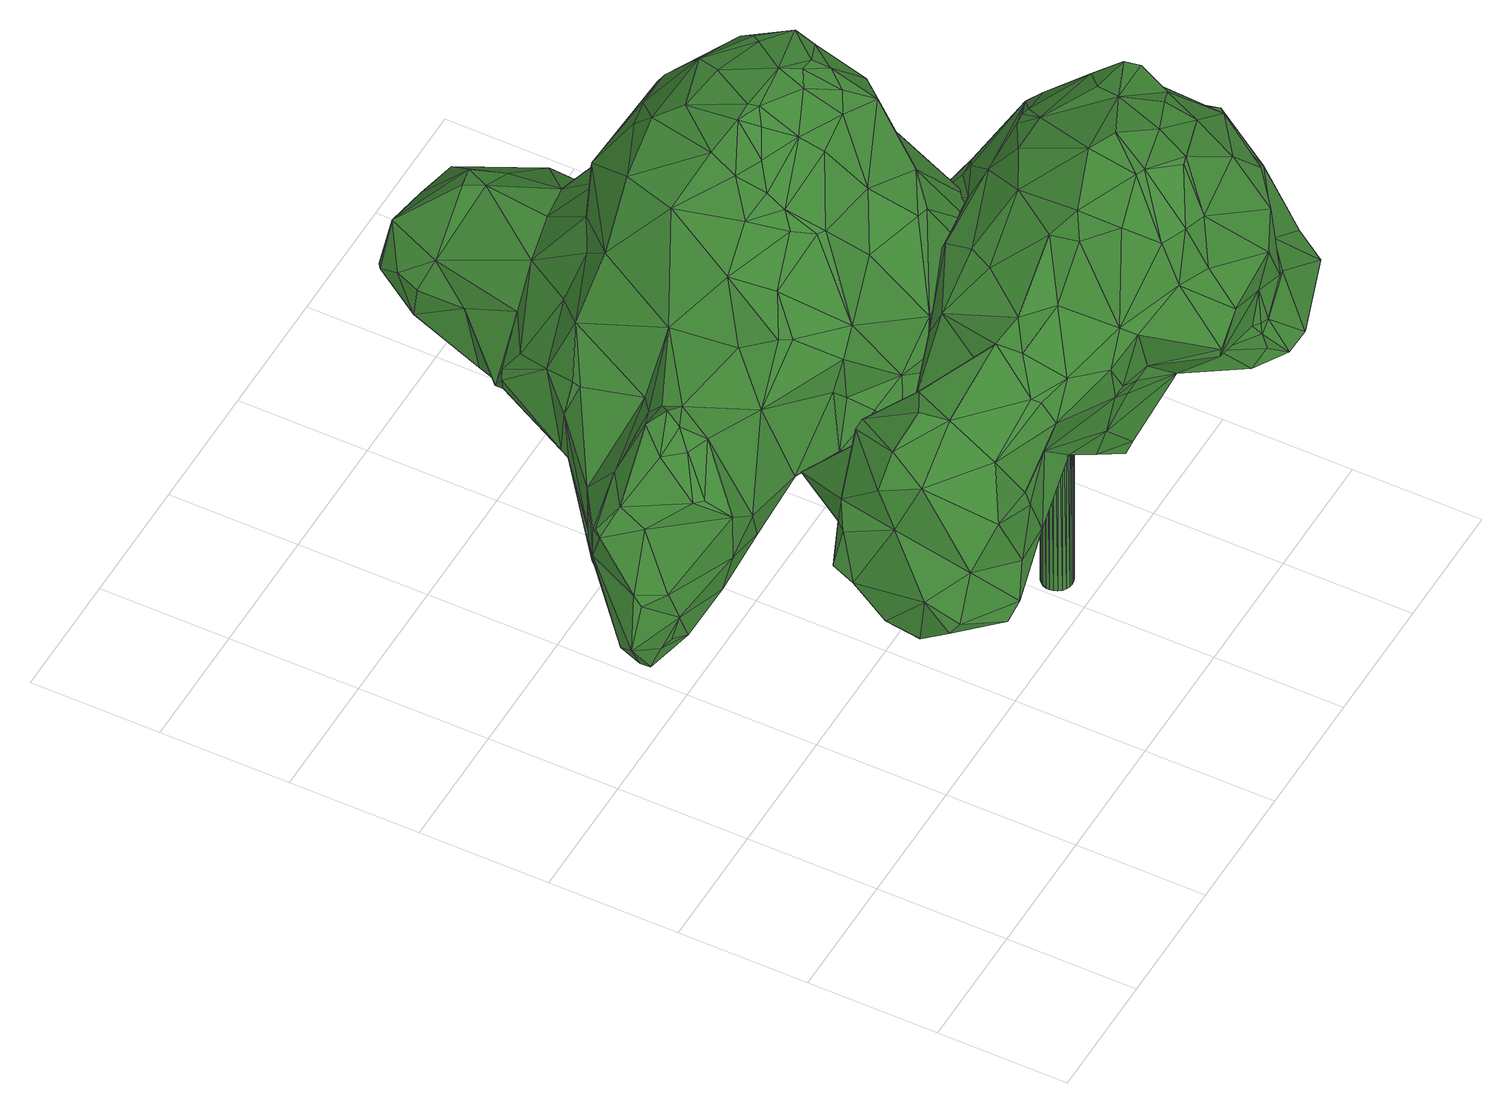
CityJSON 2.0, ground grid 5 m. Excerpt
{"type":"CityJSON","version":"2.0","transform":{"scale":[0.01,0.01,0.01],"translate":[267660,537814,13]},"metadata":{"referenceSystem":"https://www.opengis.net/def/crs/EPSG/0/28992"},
"CityObjects":{
"tree1":{"type":"SolitaryVegetationObject","attributes":{"gtid":60,"crown_width_m":18.56,"crown_median_z":24.13,"crown_r50_m":0.456,"crown_porosity":0.88,"trunk_H_m":10.9,"trunk_DBH_m":1.32,"trunk_radius_m":0.662,"trunk_base_height_m":13.23,"original_gtid":"60"},"geometry":[{"type":"Solid","lod":"3","boundaries":[[[[0,1,2]],[[0,2,3]],[[4,5,6]],[[7,8,9]],[[10,11,12]],[[13,14,15]],[[16,17,18]],[[19,20,21]],[[22,23,24]],[[25,26,27]],[[28,29,30]],[[31,32,33]],[[34,35,36]],[[37,38,39]],[[40,39,38]],[[41,42,43]],[[35,44,36]],[[45,46,47]],[[48,49,50]],[[51,52,53]],[[54,53,52]],[[7,55,25]],[[56,57,58]],[[25,59,7]],[[25,60,59]],[[61,62,63]],[[64,62,61]],[[65,66,67]],[[68,69,70]],[[71,18,17]],[[72,73,30]],[[74,19,75]],[[59,8,7]],[[76,77,78]],[[79,6,80]],[[59,60,81]],[[28,82,29]],[[83,84,85]],[[86,83,87]],[[84,88,89]],[[90,91,92]],[[93,90,92]],[[83,85,87]],[[94,95,96]],[[97,98,99]],[[100,101,102]],[[103,104,105]],[[106,2,107]],[[3,2,106]],[[95,91,108]],[[95,92,91]],[[6,109,80]],[[22,110,111]],[[56,67,66]],[[112,113,114]],[[25,115,60]],[[116,117,115]],[[118,32,119]],[[86,120,121]],[[86,121,83]],[[9,55,7]],[[122,123,33]],[[90,108,91]],[[79,67,124]],[[125,126,127]],[[125,127,61]],[[15,55,9]],[[120,128,121]],[[40,129,130]],[[90,131,132]],[[133,132,131]],[[95,108,42]],[[40,130,134]],[[48,135,136]],[[125,111,126]],[[100,99,137]],[[138,139,113]],[[140,113,139]],[[94,96,141]],[[142,143,144]],[[93,141,58]],[[94,141,93]],[[115,145,116]],[[102,45,100]],[[102,146,45]],[[147,148,149]],[[38,37,47]],[[48,136,49]],[[56,66,57]],[[65,57,66]],[[67,80,65]],[[34,54,52]],[[74,75,150]],[[151,44,35]],[[151,35,51]],[[44,21,20]],[[152,19,74]],[[152,80,109]],[[153,149,151]],[[154,56,58]],[[19,21,148]],[[155,156,157]],[[150,140,158]],[[30,29,72]],[[159,160,126]],[[161,18,76]],[[152,74,65]],[[152,65,80]],[[162,31,163]],[[28,132,133]],[[121,88,83]],[[83,88,84]],[[3,106,26]],[[27,26,106]],[[40,164,39]],[[165,39,164]],[[21,151,149]],[[44,151,21]],[[62,166,122]],[[122,166,123]],[[123,166,167]],[[120,168,169]],[[20,19,109]],[[152,109,19]],[[170,171,172]],[[140,114,113]],[[94,92,95]],[[173,53,153]],[[111,159,126]],[[108,90,132]],[[174,175,176]],[[42,108,43]],[[177,89,169]],[[93,92,94]],[[12,23,10]],[[78,77,110]],[[178,72,179]],[[180,159,77]],[[110,77,159]],[[181,64,182]],[[42,183,184]],[[185,10,23]],[[186,175,174]],[[111,110,159]],[[117,60,115]],[[33,123,167]],[[118,119,185]],[[159,180,160]],[[102,71,146]],[[187,188,106]],[[21,149,148]],[[75,19,189]],[[114,140,150]],[[149,153,147]],[[51,35,52]],[[87,190,191]],[[171,166,64]],[[34,52,35]],[[187,191,188]],[[119,10,185]],[[112,192,113]],[[193,194,77]],[[77,194,180]],[[77,76,193]],[[62,64,166]],[[139,68,70]],[[139,70,195]],[[196,197,125]],[[53,198,199]],[[183,200,184]],[[188,191,190]],[[201,193,50]],[[202,203,204]],[[205,206,207]],[[50,193,208]],[[208,135,48]],[[44,20,5]],[[186,209,175]],[[180,194,201]],[[85,60,117]],[[115,25,145]],[[22,111,23]],[[118,185,197]],[[125,61,63]],[[168,13,169]],[[11,210,24]],[[209,101,175]],[[132,28,211]],[[132,211,37]],[[136,212,160]],[[213,160,212]],[[214,172,171]],[[199,198,192]],[[99,54,137]],[[106,188,27]],[[129,18,215]],[[60,85,84]],[[37,216,47]],[[120,169,128]],[[93,217,144]],[[218,4,219]],[[22,24,110]],[[215,18,161]],[[162,210,11]],[[40,38,129]],[[106,220,187]],[[107,220,106]],[[50,208,48]],[[43,165,221]],[[164,221,165]],[[146,71,17]],[[146,17,46]],[[10,119,11]],[[222,12,11]],[[197,196,118]],[[33,118,196]],[[63,196,125]],[[181,171,64]],[[181,214,171]],[[46,45,146]],[[127,126,213]],[[160,213,126]],[[223,224,167]],[[96,225,141]],[[85,190,87]],[[34,226,54]],[[177,84,89]],[[88,121,128]],[[144,217,142]],[[139,195,158]],[[139,158,140]],[[204,14,13]],[[204,13,156]],[[8,13,9]],[[15,9,13]],[[134,164,40]],[[72,178,73]],[[27,145,25]],[[116,188,117]],[[190,117,188]],[[190,85,117]],[[225,96,227]],[[116,145,188]],[[27,188,145]],[[228,229,133]],[[230,231,205]],[[230,205,207]],[[114,147,112]],[[114,150,147]],[[232,73,45]],[[36,233,174]],[[36,4,233]],[[226,137,54]],[[53,173,51]],[[151,51,173]],[[151,173,153]],[[103,234,104]],[[127,212,61]],[[6,219,4]],[[235,236,0]],[[206,236,235]],[[37,39,165]],[[237,238,195]],[[153,199,147]],[[141,239,58]],[[11,119,32]],[[11,32,162]],[[148,189,19]],[[53,199,153]],[[11,24,222]],[[147,199,112]],[[193,201,194]],[[240,241,155]],[[225,239,141]],[[93,58,217]],[[25,55,3]],[[33,32,118]],[[50,49,201]],[[176,137,226]],[[100,137,176]],[[157,13,168]],[[199,192,112]],[[201,49,180]],[[138,192,198]],[[113,192,138]],[[160,49,136]],[[160,180,49]],[[5,36,44]],[[195,238,158]],[[200,155,241]],[[5,4,36]],[[162,161,210]],[[154,242,124]],[[243,244,242]],[[86,244,243]],[[239,241,154]],[[157,156,13]],[[185,23,197]],[[125,23,111]],[[125,197,23]],[[187,220,191]],[[57,237,142]],[[163,105,130]],[[110,24,78]],[[210,78,24]],[[147,150,189]],[[12,24,23]],[[222,24,12]],[[164,134,221]],[[209,18,71]],[[209,76,18]],[[31,167,224]],[[203,202,234]],[[203,234,103]],[[108,132,43]],[[242,245,79]],[[150,158,74]],[[208,233,135]],[[246,135,233]],[[214,181,1]],[[247,1,181]],[[129,215,130]],[[226,34,174]],[[226,174,176]],[[3,235,0]],[[67,79,80]],[[104,134,105]],[[163,130,215]],[[163,215,162]],[[206,235,207]],[[75,189,150]],[[41,43,221]],[[170,172,206]],[[109,6,248]],[[120,157,168]],[[86,240,157]],[[86,157,120]],[[81,84,177]],[[138,68,139]],[[240,155,157]],[[4,249,233]],[[223,166,231]],[[130,105,134]],[[232,45,216]],[[47,216,45]],[[14,203,207]],[[14,204,203]],[[68,179,82]],[[82,179,29]],[[29,179,72]],[[250,251,70]],[[36,174,34]],[[76,209,193]],[[246,136,135]],[[162,215,161]],[[104,221,134]],[[68,138,179]],[[56,124,67]],[[154,124,56]],[[31,224,163]],[[252,99,100]],[[74,253,65]],[[158,253,74]],[[170,166,171]],[[231,166,170]],[[65,253,57]],[[206,172,236]],[[250,229,143]],[[78,161,76]],[[254,255,61]],[[254,61,212]],[[213,212,127]],[[256,229,69]],[[102,209,71]],[[143,257,144]],[[38,47,16]],[[95,42,227]],[[96,95,227]],[[1,0,214]],[[69,82,256]],[[82,69,68]],[[104,41,221]],[[128,169,89]],[[174,233,186]],[[223,258,163]],[[81,177,169]],[[15,14,55]],[[235,55,14]],[[235,14,207]],[[128,89,88]],[[59,13,8]],[[191,259,87]],[[87,259,86]],[[220,259,191]],[[73,100,45]],[[122,33,62]],[[143,251,250]],[[259,244,86]],[[181,182,249]],[[245,260,79]],[[244,260,245]],[[58,239,154]],[[79,260,6]],[[25,3,26]],[[55,235,3]],[[5,248,6]],[[61,255,64]],[[230,261,231]],[[37,262,132]],[[37,165,262]],[[247,263,107]],[[133,256,28]],[[155,202,156]],[[200,241,239]],[[176,175,101]],[[264,107,219]],[[264,220,107]],[[256,82,28]],[[265,93,257]],[[210,161,78]],[[252,100,73]],[[243,241,240]],[[243,240,86]],[[58,57,217]],[[124,242,79]],[[184,225,227]],[[227,42,184]],[[252,97,99]],[[178,97,252]],[[218,249,4]],[[214,0,172]],[[97,198,98]],[[13,81,169]],[[13,59,81]],[[81,60,84]],[[231,258,223]],[[202,183,234]],[[163,224,223]],[[162,32,31]],[[31,33,167]],[[100,176,101]],[[46,17,47]],[[16,47,17]],[[242,154,241]],[[255,249,182]],[[102,101,209]],[[223,167,166]],[[42,41,234]],[[252,73,178]],[[230,207,203]],[[220,244,259]],[[244,264,260]],[[244,220,264]],[[30,211,28]],[[266,73,267]],[[196,62,33]],[[63,62,196]],[[43,262,165]],[[205,170,206]],[[231,170,205]],[[232,267,73]],[[216,267,232]],[[242,244,245]],[[255,182,64]],[[0,236,172]],[[231,261,105]],[[103,105,261]],[[263,249,218]],[[43,132,262]],[[212,136,246]],[[212,246,254]],[[216,37,211]],[[129,16,18]],[[38,16,129]],[[143,229,257]],[[234,41,104]],[[234,183,42]],[[144,257,93]],[[142,251,143]],[[70,69,250]],[[179,138,97]],[[138,198,97]],[[178,179,97]],[[186,208,209]],[[193,209,208]],[[233,208,186]],[[142,217,57]],[[211,30,266]],[[266,30,73]],[[216,211,267]],[[211,266,267]],[[253,268,57]],[[228,257,229]],[[70,237,195]],[[251,237,70]],[[251,142,237]],[[147,189,148]],[[237,268,238]],[[237,57,268]],[[203,103,261]],[[203,261,230]],[[263,218,107]],[[254,249,255]],[[233,249,254]],[[163,258,105]],[[105,258,231]],[[20,248,5]],[[133,229,256]],[[250,69,229]],[[247,2,1]],[[107,2,247]],[[265,90,93]],[[233,254,246]],[[228,265,257]],[[228,90,265]],[[181,249,263]],[[181,263,247]],[[228,131,90]],[[133,131,228]],[[184,200,225]],[[225,200,239]],[[183,202,200]],[[155,200,202]],[[260,264,219]],[[260,219,6]],[[242,241,243]],[[218,219,107]],[[156,269,204]],[[202,269,156]],[[202,204,269]],[[53,98,198]],[[109,248,20]],[[54,98,53]],[[238,253,158]],[[238,268,253]],[[54,99,98]],[[270,271,272]],[[270,272,273]],[[273,272,274]],[[273,274,275]],[[272,271,276]],[[272,276,274]],[[274,276,277]],[[274,277,275]],[[276,271,278]],[[276,278,277]],[[277,278,279]],[[277,279,275]],[[278,271,280]],[[278,280,279]],[[279,280,281]],[[279,281,275]],[[280,271,282]],[[280,282,281]],[[281,282,283]],[[281,283,275]],[[282,271,284]],[[282,284,283]],[[283,284,285]],[[283,285,275]],[[284,271,286]],[[284,286,285]],[[285,286,287]],[[285,287,275]],[[286,271,288]],[[286,288,287]],[[287,288,289]],[[287,289,275]],[[288,271,290]],[[288,290,289]],[[289,290,291]],[[289,291,275]],[[290,271,292]],[[290,292,291]],[[291,292,293]],[[291,293,275]],[[292,271,294]],[[292,294,293]],[[293,294,295]],[[293,295,275]],[[294,271,296]],[[294,296,295]],[[295,296,297]],[[295,297,275]],[[296,271,298]],[[296,298,297]],[[297,298,299]],[[297,299,275]],[[298,271,300]],[[298,300,299]],[[299,300,301]],[[299,301,275]],[[300,271,302]],[[300,302,301]],[[301,302,303]],[[301,303,275]],[[302,271,304]],[[302,304,303]],[[303,304,305]],[[303,305,275]],[[304,271,306]],[[304,306,305]],[[305,306,307]],[[305,307,275]],[[306,271,308]],[[306,308,307]],[[307,308,309]],[[307,309,275]],[[308,271,310]],[[308,310,309]],[[309,310,311]],[[309,311,275]],[[310,271,312]],[[310,312,311]],[[311,312,313]],[[311,313,275]],[[312,271,314]],[[312,314,313]],[[313,314,315]],[[313,315,275]],[[314,271,316]],[[314,316,315]],[[315,316,317]],[[315,317,275]],[[316,271,318]],[[316,318,317]],[[317,318,319]],[[317,319,275]],[[318,271,270]],[[318,270,319]],[[319,270,273]],[[319,273,275]]]]}]},
"tree2":{"type":"SolitaryVegetationObject","attributes":{"gtid":81,"crown_width_m":16.01,"crown_median_z":24.46,"crown_r50_m":0.444,"crown_porosity":0.88,"trunk_H_m":11.29,"trunk_DBH_m":1.15,"trunk_radius_m":0.577,"trunk_base_height_m":13.17,"original_gtid":"81"},"geometry":[{"type":"Solid","lod":"3","boundaries":[[[[320,321,322]],[[320,323,321]],[[324,323,325]],[[326,327,328]],[[329,330,331]],[[332,333,334]],[[335,336,337]],[[338,339,323]],[[338,323,320]],[[340,341,342]],[[343,344,345]],[[346,347,348]],[[349,350,351]],[[352,353,354]],[[355,356,326]],[[336,326,356]],[[357,358,359]],[[360,361,362]],[[360,344,361]],[[363,364,365]],[[366,367,368]],[[344,369,361]],[[370,371,372]],[[373,374,344]],[[375,376,377]],[[378,379,336]],[[380,376,375]],[[381,382,324]],[[383,384,385]],[[386,387,388]],[[389,390,391]],[[389,391,392]],[[393,394,395]],[[396,358,397]],[[322,321,332]],[[378,336,335]],[[398,399,342]],[[400,401,402]],[[335,350,378]],[[403,347,346]],[[373,404,405]],[[373,405,406]],[[407,408,409]],[[410,369,411]],[[379,412,413]],[[342,414,340]],[[326,328,355]],[[415,416,417]],[[418,419,420]],[[327,421,422]],[[423,424,425]],[[327,426,421]],[[427,428,429]],[[339,430,381]],[[431,381,430]],[[432,369,410]],[[433,410,434]],[[417,416,435]],[[383,436,384]],[[437,438,403]],[[439,349,351]],[[440,441,442]],[[443,444,445]],[[446,447,448]],[[449,447,446]],[[450,451,441]],[[452,451,450]],[[398,453,399]],[[454,361,369]],[[455,456,457]],[[455,457,458]],[[346,386,459]],[[460,461,345]],[[329,462,463]],[[322,464,465]],[[322,332,464]],[[459,465,466]],[[334,464,332]],[[457,387,436]],[[467,399,468]],[[376,380,469]],[[435,416,400]],[[362,361,454]],[[470,411,460]],[[431,471,472]],[[473,474,475]],[[383,409,436]],[[447,355,328]],[[424,476,398]],[[463,457,456]],[[454,477,362]],[[322,465,338]],[[322,338,320]],[[478,430,440]],[[348,479,386]],[[369,461,460]],[[343,461,369]],[[345,461,343]],[[396,480,481]],[[438,482,483]],[[373,484,453]],[[373,453,374]],[[412,485,413]],[[445,486,392]],[[326,413,327]],[[379,413,326]],[[487,488,412]],[[489,490,491]],[[416,415,492]],[[493,450,465]],[[493,465,459]],[[388,459,386]],[[385,438,383]],[[454,369,432]],[[346,459,403]],[[494,377,443]],[[388,493,459]],[[495,395,394]],[[408,436,409]],[[496,497,407]],[[383,438,498]],[[499,500,437]],[[492,501,502]],[[503,396,486]],[[396,397,486]],[[376,443,377]],[[433,432,410]],[[445,494,443]],[[398,341,424]],[[435,400,372]],[[385,347,403]],[[438,385,403]],[[417,501,415]],[[372,504,340]],[[384,479,348]],[[471,431,430]],[[385,348,347]],[[505,467,494]],[[470,345,506]],[[378,350,349]],[[351,507,490]],[[417,370,505]],[[503,444,376]],[[435,371,417]],[[508,506,374]],[[453,508,374]],[[509,358,357]],[[477,510,362]],[[384,348,385]],[[367,366,462]],[[366,352,462]],[[455,458,511]],[[455,511,512]],[[513,501,417]],[[513,417,390]],[[514,333,515]],[[467,505,370]],[[337,434,507]],[[337,516,434]],[[402,372,400]],[[338,441,339]],[[440,339,441]],[[366,405,404]],[[490,517,351]],[[346,348,386]],[[507,491,490]],[[384,436,479]],[[492,415,501]],[[502,501,513]],[[372,371,435]],[[518,382,519]],[[417,505,390]],[[400,492,401]],[[400,416,492]],[[487,420,488]],[[520,448,521]],[[502,420,492]],[[494,445,392]],[[505,494,392]],[[422,354,447]],[[354,448,447]],[[522,474,473]],[[522,509,474]],[[442,441,451]],[[324,333,321]],[[341,398,342]],[[339,381,325]],[[339,325,323]],[[523,381,524]],[[525,425,424]],[[438,437,482]],[[526,434,410]],[[526,489,434]],[[364,428,427]],[[527,528,452]],[[418,487,378]],[[420,487,418]],[[418,378,349]],[[419,517,529]],[[336,379,326]],[[379,378,487]],[[379,487,412]],[[515,497,514]],[[527,493,530]],[[442,451,452]],[[531,532,522]],[[386,479,387]],[[462,352,533]],[[463,462,533]],[[507,434,491]],[[351,350,507]],[[507,350,337]],[[337,350,335]],[[473,475,359]],[[447,449,355]],[[324,325,381]],[[497,483,482]],[[344,343,369]],[[534,354,535]],[[407,511,458]],[[536,511,407]],[[512,511,536]],[[508,470,506]],[[360,537,344]],[[363,538,364]],[[538,539,364]],[[358,396,481]],[[358,481,359]],[[388,530,493]],[[519,427,518]],[[387,530,388]],[[476,540,410]],[[492,420,419]],[[492,419,401]],[[406,405,541]],[[349,439,419]],[[349,419,418]],[[518,393,395]],[[518,395,382]],[[366,353,352]],[[526,542,489]],[[512,536,395]],[[329,456,543]],[[329,463,456]],[[462,329,367]],[[442,426,413]],[[327,413,426]],[[544,545,520]],[[477,544,520]],[[375,468,380]],[[452,546,426]],[[523,382,381]],[[547,548,368]],[[547,368,367]],[[376,444,443]],[[514,497,334]],[[499,334,497]],[[399,467,414]],[[500,499,497]],[[397,531,486]],[[392,486,531]],[[476,470,508]],[[365,549,392]],[[321,323,324]],[[345,470,460]],[[452,528,546]],[[456,550,543]],[[455,550,456]],[[442,452,426]],[[359,475,357]],[[503,428,480]],[[551,360,552]],[[360,354,552]],[[372,553,370]],[[516,433,434]],[[441,338,450]],[[321,333,332]],[[370,417,371]],[[407,554,536]],[[408,457,436]],[[465,450,338]],[[548,541,368]],[[436,387,479]],[[354,534,555]],[[392,391,505]],[[390,505,391]],[[488,485,412]],[[471,485,488]],[[478,471,430]],[[427,429,331]],[[525,340,504]],[[513,523,524]],[[503,486,444]],[[445,444,486]],[[468,556,557]],[[520,545,446]],[[558,539,522]],[[449,545,544]],[[449,446,545]],[[491,434,489]],[[489,542,540]],[[489,540,423]],[[366,551,353]],[[422,421,535]],[[516,449,433]],[[519,389,549]],[[392,549,389]],[[408,458,457]],[[497,482,500]],[[360,362,510]],[[531,363,365]],[[522,363,531]],[[446,448,520]],[[354,353,552]],[[522,532,509]],[[473,558,522]],[[558,480,539]],[[480,396,503]],[[489,425,490]],[[489,423,425]],[[473,359,558]],[[481,558,359]],[[481,480,558]],[[475,474,357]],[[357,474,509]],[[433,449,544]],[[452,450,527]],[[559,503,469]],[[524,381,431]],[[340,414,372]],[[468,560,467]],[[514,334,333]],[[480,364,539]],[[399,453,484]],[[407,458,408]],[[551,552,353]],[[355,449,516]],[[553,414,467]],[[561,548,331]],[[331,429,561]],[[562,555,528]],[[562,528,387]],[[364,427,365]],[[519,523,389]],[[354,555,352]],[[365,392,531]],[[382,523,519]],[[530,387,528]],[[546,528,555]],[[413,485,478]],[[402,401,419]],[[529,402,419]],[[427,519,549]],[[427,549,365]],[[442,413,478]],[[442,478,440]],[[366,404,551]],[[351,517,439]],[[432,544,454]],[[433,544,432]],[[454,544,477]],[[477,521,510]],[[399,414,342]],[[512,550,455]],[[468,557,380]],[[493,527,450]],[[536,554,515]],[[516,337,356]],[[395,495,512]],[[548,557,541]],[[541,557,556]],[[334,466,464]],[[499,466,334]],[[409,498,407]],[[496,407,498]],[[457,463,562]],[[440,430,339]],[[459,466,403]],[[324,536,333]],[[393,427,330]],[[329,543,330]],[[536,324,395]],[[382,395,324]],[[464,466,465]],[[437,403,466]],[[437,466,499]],[[478,485,471]],[[457,562,387]],[[509,532,358]],[[397,358,532]],[[344,537,373]],[[404,373,537]],[[515,554,497]],[[407,497,554]],[[522,538,363]],[[539,538,522]],[[513,390,389]],[[372,402,504]],[[453,398,563]],[[494,560,377]],[[494,467,560]],[[518,427,393]],[[410,540,526]],[[542,526,540]],[[551,404,537]],[[551,537,360]],[[525,341,340]],[[383,498,409]],[[369,460,411]],[[344,506,345]],[[476,563,398]],[[453,563,508]],[[476,508,563]],[[525,504,490]],[[513,389,523]],[[470,476,411]],[[422,535,354]],[[496,483,497]],[[428,503,559]],[[327,422,328]],[[337,336,356]],[[524,431,472]],[[471,488,472]],[[488,420,472]],[[513,472,502]],[[502,472,420]],[[426,546,421]],[[524,472,513]],[[328,422,447]],[[515,333,536]],[[423,476,424]],[[370,553,467]],[[525,424,341]],[[529,504,402]],[[374,506,344]],[[410,411,476]],[[531,397,532]],[[484,556,468]],[[480,428,364]],[[331,547,329]],[[329,547,367]],[[548,547,331]],[[504,529,517]],[[504,517,490]],[[555,533,352]],[[530,528,527]],[[564,543,550]],[[564,550,495]],[[564,495,543]],[[512,495,550]],[[394,330,495]],[[393,330,394]],[[495,330,543]],[[427,331,330]],[[484,468,399]],[[406,484,373]],[[406,541,484]],[[541,556,484]],[[429,428,561]],[[516,356,355]],[[419,439,517]],[[555,534,546]],[[498,483,496]],[[498,438,483]],[[423,540,476]],[[500,482,437]],[[368,541,405]],[[368,405,366]],[[562,533,555]],[[463,533,562]],[[490,425,525]],[[428,559,561]],[[548,561,559]],[[557,548,559]],[[557,559,380]],[[372,414,553]],[[520,521,477]],[[521,448,510]],[[354,510,448]],[[360,510,354]],[[559,469,380]],[[376,469,503]],[[534,535,546]],[[421,546,535]],[[468,375,560]],[[377,560,375]],[[565,566,567]],[[565,567,568]],[[568,567,569]],[[568,569,570]],[[567,566,571]],[[567,571,569]],[[569,571,572]],[[569,572,570]],[[571,566,573]],[[571,573,572]],[[572,573,574]],[[572,574,570]],[[573,566,575]],[[573,575,574]],[[574,575,576]],[[574,576,570]],[[575,566,577]],[[575,577,576]],[[576,577,578]],[[576,578,570]],[[577,566,579]],[[577,579,578]],[[578,579,580]],[[578,580,570]],[[579,566,581]],[[579,581,580]],[[580,581,582]],[[580,582,570]],[[581,566,583]],[[581,583,582]],[[582,583,584]],[[582,584,570]],[[583,566,585]],[[583,585,584]],[[584,585,586]],[[584,586,570]],[[585,566,587]],[[585,587,586]],[[586,587,588]],[[586,588,570]],[[587,566,589]],[[587,589,588]],[[588,589,590]],[[588,590,570]],[[589,566,591]],[[589,591,590]],[[590,591,592]],[[590,592,570]],[[591,566,593]],[[591,593,592]],[[592,593,594]],[[592,594,570]],[[593,566,595]],[[593,595,594]],[[594,595,596]],[[594,596,570]],[[595,566,597]],[[595,597,596]],[[596,597,598]],[[596,598,570]],[[597,566,599]],[[597,599,598]],[[598,599,600]],[[598,600,570]],[[599,566,601]],[[599,601,600]],[[600,601,602]],[[600,602,570]],[[601,566,603]],[[601,603,602]],[[602,603,604]],[[602,604,570]],[[603,566,605]],[[603,605,604]],[[604,605,606]],[[604,606,570]],[[605,566,607]],[[605,607,606]],[[606,607,608]],[[606,608,570]],[[607,566,609]],[[607,609,608]],[[608,609,610]],[[608,610,570]],[[609,566,611]],[[609,611,610]],[[610,611,612]],[[610,612,570]],[[611,566,613]],[[611,613,612]],[[612,613,614]],[[612,614,570]],[[613,566,565]],[[613,565,614]],[[614,565,568]],[[614,568,570]]]]}]}
},
"vertices":[
[764,2380,867],[732,2336,997],[976,2409,1020],[1013,2632,891],[883,2020,1589],[1014,2004,1852],[1182,2230,1651],[1070,2682,611],[1096,2647,592],[1074,2603,585],[122,1438,536],[246,1359,620],[131,1403,636],[1270,2640,615],[1061,2456,672],[1071,2527,575],[969,1163,947],[957,1156,967],[805,1245,939],[1429,1947,2079],[1173,1993,2001],[1205,1882,2088],[60,1439,890],[16,1455,706],[166,1349,784],[1036,2839,738],[1009,2811,894],[1027,2896,922],[1895,1177,1206],[1789,1092,1362],[1700,1057,1322],[540,1618,609],[426,1505,603],[410,1775,527],[1012,1547,1857],[1082,1623,1980],[950,1800,1854],[1318,1062,865],[1043,1264,939],[1254,1399,1003],[1075,1406,742],[1294,1652,972],[1639,1721,934],[1551,1362,884],[1099,1726,2030],[1198,1043,1174],[1072,1080,1099],[1142,1007,976],[402,1524,1498],[300,1496,1381],[391,1469,1457],[1146,1555,2030],[1097,1508,1939],[1304,1497,2028],[1105,1446,1881],[1009,2573,632],[1862,2067,1501],[1924,2000,1529],[1998,1990,1102],[1151,2728,613],[1184,3008,723],[307,1781,1081],[344,1796,819],[286,1767,866],[555,2002,1106],[1774,2009,1770],[1882,2044,1540],[1656,2166,1590],[1785,1380,1668],[1906,1479,1427],[1864,1507,1697],[949,1175,1255],[1568,1143,1603],[1358,1020,1329],[1688,1925,1961],[1609,1833,2079],[451,1219,1086],[317,1226,1199],[339,1236,975],[1563,2280,1510],[1570,2187,1710],[1338,2784,670],[1897,1160,1353],[1523,2930,925],[1425,3020,776],[1378,3044,812],[1588,2612,1062],[1483,2932,1009],[1539,2901,735],[1536,2893,718],[1899,1593,890],[1905,1620,860],[1923,1719,852],[2042,1846,1060],[1931,1881,739],[1893,1695,790],[1860,1898,726],[1420,1292,1769],[1350,1421,1951],[1160,1317,1787],[1038,1148,1516],[902,1306,1497],[965,1142,1421],[1172,1841,1023],[1226,1681,845],[1035,1755,910],[1048,2761,1032],[1062,2400,1197],[1835,1586,822],[1331,2112,1871],[126,1373,922],[54,1468,939],[1505,1589,2133],[1608,1535,2070],[1570,1588,2118],[1140,2999,758],[1079,2996,872],[1204,3022,768],[150,1538,573],[128,1442,530],[1646,2721,722],[1576,2852,779],[507,1820,742],[492,1861,509],[1754,2179,1393],[132,1666,965],[89,1617,1116],[116,1659,1111],[1610,2826,719],[1046,1389,740],[919,1529,760],[1776,1480,1207],[1619,1311,938],[1838,1405,1237],[1120,1569,759],[455,1571,1451],[353,1581,1449],[1131,1334,1790],[1670,1388,1932],[1759,1479,1904],[1679,1634,2070],[1932,1957,775],[2065,1709,1456],[2047,1620,1349],[2083,1673,1312],[1064,2984,866],[1016,1158,1176],[1461,1658,2144],[1378,1850,2116],[1267,1674,2138],[1677,1710,2105],[1187,1670,2135],[1470,2103,1882],[1281,1638,2133],[1752,2177,1387],[1635,2385,886],[1554,2440,783],[1642,2606,718],[1817,1698,1863],[150,1475,1172],[158,1575,1225],[583,1272,846],[537,1372,644],[789,1564,791],[1265,1478,948],[1506,1338,887],[586,2004,862],[525,1861,503],[1652,2671,690],[1577,2802,659],[621,2039,867],[599,2037,869],[727,2330,911],[1230,1601,2096],[884,1547,1702],[879,1350,1494],[950,1391,1646],[1529,2866,696],[1519,1150,1611],[1658,1232,1670],[247,1340,1277],[678,2136,1148],[621,2004,1202],[1478,2063,1041],[1627,2050,1125],[106,1469,553],[830,1475,1437],[1231,2757,1237],[1136,2975,1044],[1577,1798,2098],[1327,2965,1008],[1310,2771,1232],[1572,1472,2025],[443,1389,1388],[277,1312,1276],[1848,1574,1772],[246,1726,803],[52,1516,659],[1501,1433,1988],[1450,1555,2105],[1670,2230,1013],[352,1418,1392],[1401,2176,916],[1157,2233,941],[1169,2499,784],[793,2223,934],[783,2338,856],[953,2321,797],[473,1504,1466],[737,1339,1285],[365,1289,770],[1537,1162,1185],[280,1661,1243],[106,1642,1129],[709,2326,968],[661,1326,773],[1302,1001,1115],[1990,1784,1346],[981,2142,1437],[1073,2193,1504],[1250,2676,1256],[1261,1630,900],[167,1379,663],[599,1763,670],[579,1740,631],[1839,1961,814],[1078,1410,1815],[1804,1887,791],[1837,1621,1251],[2029,1609,1341],[957,2208,888],[679,1983,874],[1308,1001,1191],[750,1704,1500],[1297,1939,1089],[818,2384,817],[780,2351,848],[1957,1728,1575],[1849,1776,1706],[1848,2026,1048],[1638,2414,938],[1671,2236,1018],[1569,2272,1336],[1571,2333,1060],[1345,2433,1271],[1492,2276,1435],[475,1634,1371],[769,2287,1063],[1221,2089,1878],[734,2053,1365],[1998,1597,1448],[2031,1649,1465],[1289,1218,1598],[1804,1901,1750],[627,1730,1254],[611,1971,1203],[1892,1307,1276],[2078,1669,1308],[868,1658,936],[1384,2662,1198],[1289,2260,1443],[907,1986,1125],[1552,1337,895],[886,2180,1276],[1204,2414,1276],[1851,1714,1216],[1371,1019,1203],[1347,1004,1182],[1835,1839,1703],[1344,2448,976],[1241,1846,23],[1175,1845,23],[1239,1863,23],[1239,1836,1113],[1237,1853,1113],[1173,1835,1113],[1232,1879,23],[1230,1869,1113],[1221,1892,23],[1219,1882,1113],[1208,1903,23],[1205,1893,1113],[1192,1909,24],[1189,1899,1113],[1174,1911,24],[1172,1901,1113],[1157,1909,23],[1155,1899,1113],[1141,1902,23],[1139,1892,1113],[1128,1891,23],[1126,1881,1113],[1117,1878,23],[1115,1868,1113],[1111,1862,23],[1109,1852,1113],[1109,1844,23],[1107,1834,1113],[1111,1827,23],[1109,1817,1112],[1118,1811,22],[1116,1801,1112],[1129,1798,22],[1126,1788,1112],[1142,1787,22],[1140,1777,1112],[1158,1781,22],[1156,1771,1112],[1176,1779,22],[1173,1769,1112],[1193,1781,22],[1190,1771,1112],[1209,1788,22],[1206,1778,1112],[1222,1799,23],[1220,1789,1112],[1233,1812,23],[1230,1803,1113],[1239,1828,23],[1237,1819,1113],
[844,789,1445],[844,1005,1305],[711,819,1359],[948,845,1424],[1079,930,1215],[1164,739,1432],[1641,209,1619],[1477,280,1493],[1673,64,1347],[1534,638,792],[1525,763,1090],[1700,696,1029],[811,1014,1282],[849,1025,1175],[632,975,1123],[1849,303,1977],[1721,227,1815],[1814,205,1804],[874,686,1428],[1181,671,1528],[2394,717,1609],[2416,679,1596],[2408,702,1484],[2446,174,1026],[2243,204,1006],[2455,239,1053],[556,475,820],[545,510,770],[732,386,717],[1932,439,2009],[1879,309,1986],[2080,373,1949],[1607,371,800],[1710,423,903],[1741,271,1062],[1784,67,1442],[1767,162,1610],[1508,1338,840],[1673,1342,871],[1509,1335,835],[1970,105,957],[2158,29,993],[2052,32,984],[1665,1180,1018],[1693,1125,988],[1722,1167,1071],[1836,546,791],[1761,578,752],[1825,589,829],[2411,74,1098],[2141,1001,1628],[2107,1005,1720],[2203,882,1792],[2047,434,1099],[2223,340,1140],[2243,1090,1118],[2166,1238,1027],[2243,1107,1128],[1750,400,1996],[1642,277,1792],[2231,1062,1105],[1306,944,1430],[1321,1003,1292],[834,761,608],[808,607,634],[571,637,656],[793,373,767],[1058,426,853],[860,399,891],[1822,1119,1436],[1893,1145,1515],[1935,1201,1403],[1914,1306,1261],[1407,871,1132],[1345,831,1113],[1279,849,1118],[1830,1316,838],[1792,1370,977],[2482,539,1412],[2323,765,1369],[2125,807,1922],[2032,731,1981],[2180,711,1978],[527,596,897],[1985,425,1066],[1939,659,1006],[2027,629,1163],[1011,876,707],[1062,730,682],[918,805,635],[2239,162,1323],[2426,164,1187],[1604,412,1838],[1449,336,1526],[2266,855,1534],[1926,964,1828],[1949,954,1838],[2071,1030,1727],[1822,550,2040],[2004,635,2005],[1726,604,2021],[1456,327,1237],[1591,305,1222],[2415,436,1561],[2470,490,1588],[2437,457,1593],[1381,334,1383],[1616,890,1238],[1789,1086,1061],[1921,888,1156],[1318,657,1540],[1449,837,1574],[2140,75,1295],[2109,68,1310],[2109,105,1615],[2110,983,1756],[914,520,652],[591,907,780],[550,760,703],[2064,490,1994],[1211,583,1499],[1140,512,1372],[1258,437,1403],[2159,1268,1033],[2131,1290,1026],[2132,1292,1032],[1957,96,1183],[1674,69,1308],[1849,168,1127],[1984,86,1338],[898,523,1280],[1155,483,1355],[1173,433,1261],[2260,552,1233],[2162,1,1012],[1123,607,791],[1433,615,801],[1122,605,785],[1087,785,749],[635,476,1002],[2449,201,1102],[2450,175,1030],[1591,388,748],[1456,526,806],[606,818,1264],[649,674,1304],[623,764,1081],[2226,989,1419],[2235,925,1313],[2119,1162,1029],[2450,272,1146],[1531,652,1753],[1658,839,1765],[1535,1299,875],[1524,1328,880],[1506,1333,840],[2459,321,1398],[2051,4,1012],[1404,552,1571],[828,413,681],[1773,1211,866],[1722,1292,846],[633,912,784],[664,892,790],[2185,630,1209],[1537,538,1771],[1828,1365,981],[1728,421,1983],[1585,571,1862],[2243,262,1696],[2273,374,1802],[2190,187,1705],[1880,873,1899],[753,431,1153],[2156,1137,1239],[1336,800,1115],[801,839,791],[746,1048,873],[826,803,668],[592,945,1011],[588,982,831],[1885,964,1821],[1745,886,1864],[2014,1215,948],[2249,613,1847],[1994,1195,1430],[2444,256,1068],[2078,236,1839],[2445,275,1147],[1527,1333,880],[1966,102,961],[954,790,928],[1129,657,1118],[1791,1026,1650],[803,1220,976],[888,1193,939],[1985,47,1546],[2138,519,1962],[1420,941,1232],[1580,1107,1399],[1986,72,1128],[2005,64,1044],[1567,1251,923],[1548,1061,1492],[1507,938,1564],[2267,575,1762],[2237,247,1350],[995,458,1073],[1238,514,1025],[2203,655,1965],[989,437,1028],[1735,1307,1064],[1729,1326,1022],[1473,438,828],[1526,347,1126],[1547,322,1181],[1027,973,1053],[2017,204,1066],[1655,1162,962],[1656,1164,954],[2429,324,1424],[2032,762,979],[2317,346,1430],[1455,653,820],[2021,68,1172],[1987,77,1176],[1430,343,1196],[1775,625,891],[2008,825,960],[1824,1068,1358],[1240,520,1021],[1899,388,1077],[1742,277,1063],[2220,943,1528],[931,1047,940],[1471,398,966],[2088,772,1210],[2048,893,1106],[1682,1233,879],[2020,1029,1044],[2207,1064,1258],[1941,957,1049],[1357,484,910],[2282,479,1291],[1498,649,1056],[1633,646,16],[1575,645,17],[1630,660,16],[1655,656,1145],[1653,671,1145],[1597,656,1146],[1625,674,16],[1647,685,1145],[1615,686,16],[1637,697,1145],[1603,695,16],[1625,706,1145],[1589,701,16],[1611,712,1145],[1574,703,16],[1596,713,1146],[1560,701,17],[1582,711,1146],[1546,695,17],[1568,705,1146],[1534,685,17],[1556,696,1147],[1525,673,18],[1547,684,1147],[1519,659,18],[1541,670,1147],[1517,644,18],[1539,655,1147],[1519,630,18],[1541,640,1148],[1525,616,18],[1547,626,1148],[1535,604,18],[1557,615,1147],[1547,595,18],[1569,606,1147],[1561,589,18],[1583,600,1147],[1576,587,17],[1598,598,1147],[1590,589,17],[1612,600,1146],[1604,595,17],[1626,606,1146],[1616,605,16],[1638,615,1146],[1625,617,16],[1647,627,1145],[1631,631,16],[1653,641,1145]
]}
